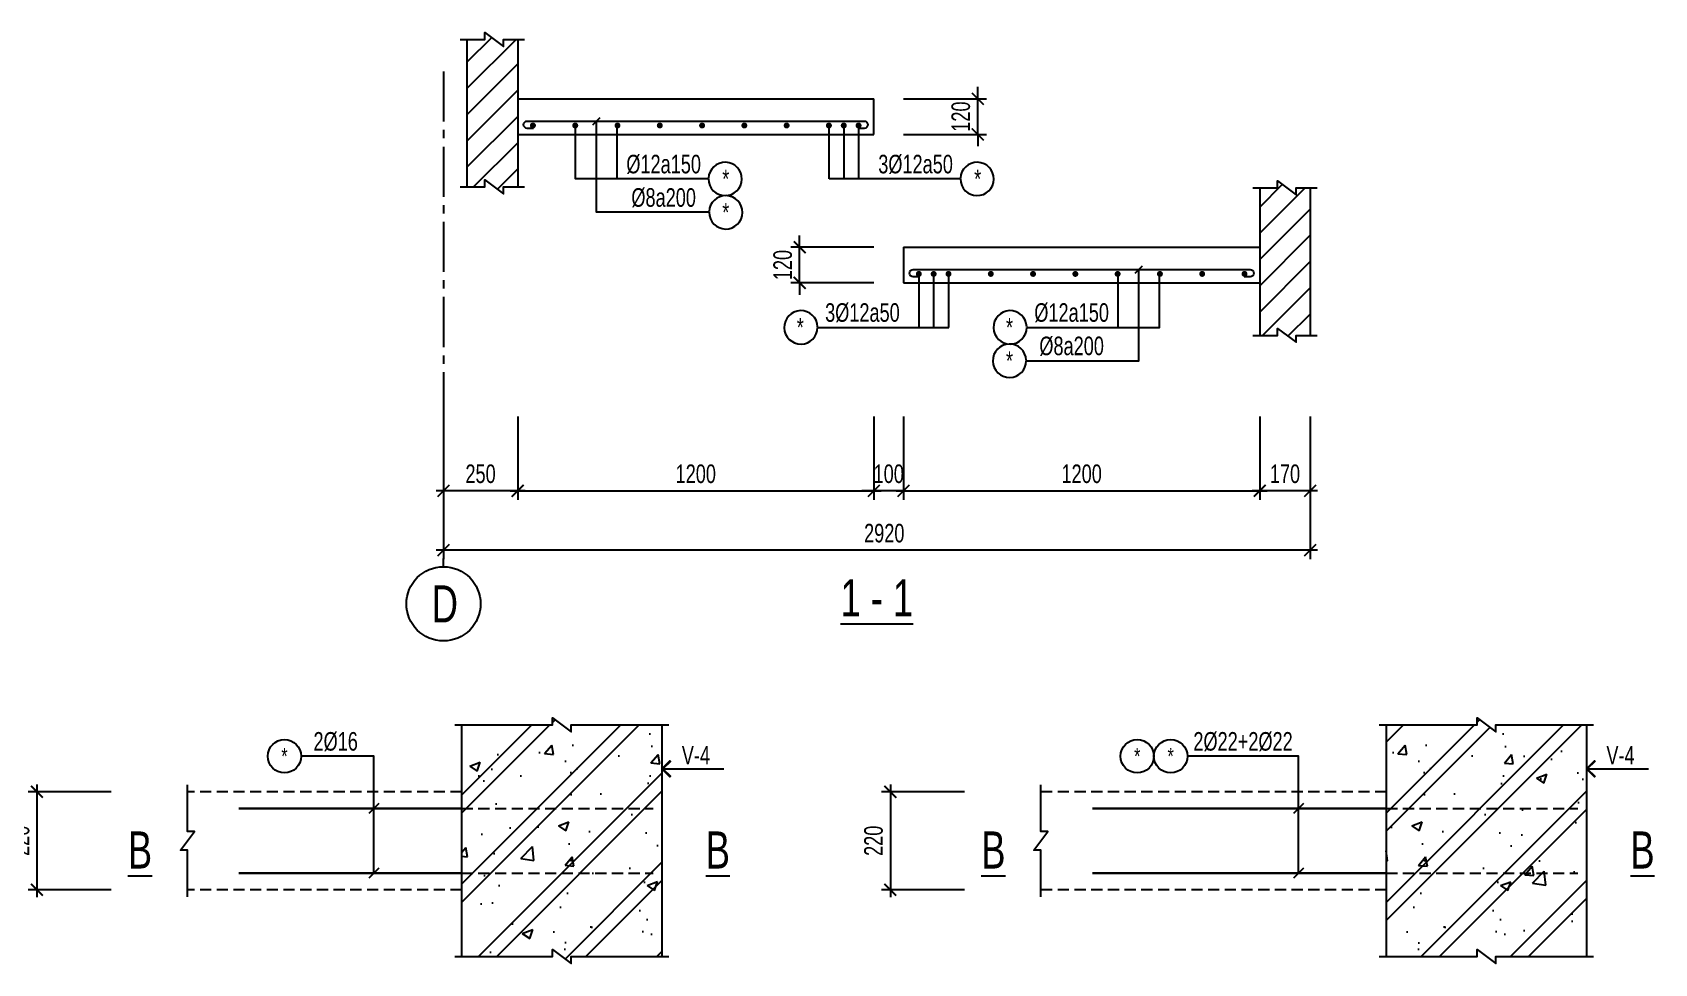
# Model space of a CAD drawing. Header units: millimetres. Extents: x -77370 to 109412, y -14880 to 214694.
# Drawn here: x 17287 to 28216, y 58749 to 65022 of the extents above; entities that cross this region are included whole.
import ezdxf
from ezdxf.enums import TextEntityAlignment as Align

# ---------------------------------------------------------------- set-up
doc = ezdxf.new("R2010")
doc.units = ezdxf.units.MM
doc.header["$LTSCALE"] = 300
doc.header["$MEASUREMENT"] = 0
doc.header["$PDMODE"] = 66
doc.linetypes.add('CENTER2', pattern=[1.125, 0.75, -0.125, 0.125, -0.125])
doc.linetypes.add('DASHED2', pattern=[0.375, 0.25, -0.125])
doc.layers.get('0').update_dxf_attribs({"linetype": 'CONTINUOUS'})
doc.layers.get('DEFPOINTS').update_dxf_attribs({"linetype": 'CONTINUOUS'})
for name, color, linetype in [('CDC.01.AXIS', 160, 'CENTER2'), ('CDC.02.DIM', 1, 'CONTINUOUS'), ('CDC.03.BORDER', 3, 'CONTINUOUS'), ('CDC.05.STEEL', 4, 'CONTINUOUS'), ('CDC.06.TEXT', 2, 'CONTINUOUS'), ('CDC.10.HATCH', 251, 'CONTINUOUS'), ('CDC.11.NOTE', 8, 'CONTINUOUS'), ('CDC.14.STEELNUM', 2, 'CONTINUOUS'), ('KCS_SNODE', 6, 'CONTINUOUS')]:
    doc.layers.add(name, color=color, linetype=linetype)
doc.styles.add('KCS_SMTEXT', font='arial.ttf', dxfattribs={"width": 0.7})
doc.styles.add('SMTEXT', font='arial.ttf', dxfattribs={"width": 0.7})
doc.dimstyles.new('DIM CHI TIET', dxfattribs={"dimscale": 2, "dimtxt": 62.5, "dimasz": 40, "dimexe": 30, "dimexo": 0, "dimgap": 25, "dimtad": 1, "dimdec": 0, "dimlfac": 0.333333, "dimzin": 13, "dimdsep": 46, "dimtxsty": 'KCS_SMTEXT', "dimblk": 'ARCHTICK', "dimcen": 0, "dimdle": 25, "dimclrd": 1, "dimclre": 1, "dimclrt": 2, "dimadec": 0, "dimazin": 0, "dimtfac": 1, "dimtdec": 0, "dimtix": 1, "dimtmove": 2, "dimatfit": 3, "dimfxl": 1, "dimtolj": 1, "dimtzin": 13, "dimarcsym": 0})
doc.dimstyles.new('KCS_DIM25', dxfattribs={"dimscale": 2, "dimtxt": 62.5, "dimasz": 40, "dimexe": 30, "dimexo": 0, "dimgap": 25, "dimtad": 1, "dimdec": 0, "dimlfac": 0.5, "dimzin": 13, "dimdsep": 46, "dimtxsty": 'KCS_SMTEXT', "dimblk": 'ARCHTICK', "dimcen": 0, "dimdle": 25, "dimclrd": 1, "dimclre": 1, "dimclrt": 2, "dimadec": 0, "dimazin": 0, "dimtfac": 1, "dimtdec": 0, "dimtix": 1, "dimtmove": 2, "dimatfit": 3, "dimfxl": 1, "dimtolj": 1, "dimtzin": 13, "dimarcsym": 0})

# ---------------------------------------------------------------- blocks, each defined once
blk = doc.blocks.new('_ArchTick')
at = {"color": 0, "linetype": 'ByBlock', "const_width": 0.15}
blk.add_lwpolyline([(-0.5, -0.5), (0.5, 0.5)], dxfattribs=at)
blk = doc.blocks.new('*D156')
at = {"layer": 'CDC.02.DIM', "color": 1, "lineweight": -2, "transparency": 16777216}
for p, q in [((20056, 62434), (20056, 61474)), ((25896, 62434), (25896, 61474)), ((25946, 61534), (20006, 61534))]:
    blk.add_line(p, q, dxfattribs=at)
at = {"layer": 'DEFPOINTS', "color": 0, "transparency": 16777216}
for p in [(20056, 62434), (25896, 62434), (20056, 61534)]:
    blk.add_point(p, dxfattribs=at)
at = {"layer": 'CDC.02.DIM', "color": 1, "lineweight": -2, "transparency": 16777216, "xscale": 80, "yscale": 80, "zscale": 80, "rotation": 180}
blk.add_blockref('_ArchTick', (20056, 61534), dxfattribs=at)
at = {"layer": 'CDC.02.DIM', "color": 1, "lineweight": -2, "transparency": 16777216, "xscale": 80, "yscale": 80, "zscale": 80}
blk.add_blockref('_ArchTick', (25896, 61534), dxfattribs=at)
at = {"layer": 'CDC.02.DIM', "color": 2, "transparency": 16777216, "insert": (23026, 61648), "char_height": 125, "attachment_point": 5, "style": 'KCS_SMTEXT'}
blk.add_mtext('\\A1;2920', dxfattribs=at)
blk = doc.blocks.new('*D157')
at = {"layer": 'CDC.02.DIM', "color": 1, "lineweight": -2, "transparency": 16777216}
for p, q in [((20056, 62434), (20056, 61874)), ((20556, 62434), (20556, 61874)), ((20606, 61934), (20006, 61934))]:
    blk.add_line(p, q, dxfattribs=at)
at = {"layer": 'DEFPOINTS', "color": 0, "transparency": 16777216}
for p in [(20056, 62434), (20556, 62434), (20056, 61934)]:
    blk.add_point(p, dxfattribs=at)
at = {"layer": 'CDC.02.DIM', "color": 1, "lineweight": -2, "transparency": 16777216, "xscale": 80, "yscale": 80, "zscale": 80, "rotation": 180}
blk.add_blockref('_ArchTick', (20056, 61934), dxfattribs=at)
at = {"layer": 'CDC.02.DIM', "color": 1, "lineweight": -2, "transparency": 16777216, "xscale": 80, "yscale": 80, "zscale": 80}
blk.add_blockref('_ArchTick', (20556, 61934), dxfattribs=at)
at = {"layer": 'CDC.02.DIM', "color": 2, "transparency": 16777216, "insert": (20306, 62048), "char_height": 125, "attachment_point": 5, "style": 'KCS_SMTEXT'}
blk.add_mtext('\\A1;250', dxfattribs=at)
blk = doc.blocks.new('*D158')
at = {"layer": 'CDC.02.DIM', "color": 1, "lineweight": -2, "transparency": 16777216}
for p, q in [((25556, 62434), (25556, 61874)), ((25896, 62434), (25896, 61874)), ((25946, 61934), (25506, 61934))]:
    blk.add_line(p, q, dxfattribs=at)
at = {"layer": 'DEFPOINTS', "color": 0, "transparency": 16777216}
for p in [(25556, 62434), (25896, 62434), (25556, 61934)]:
    blk.add_point(p, dxfattribs=at)
at = {"layer": 'CDC.02.DIM', "color": 1, "lineweight": -2, "transparency": 16777216, "xscale": 80, "yscale": 80, "zscale": 80, "rotation": 180}
blk.add_blockref('_ArchTick', (25556, 61934), dxfattribs=at)
at = {"layer": 'CDC.02.DIM', "color": 1, "lineweight": -2, "transparency": 16777216, "xscale": 80, "yscale": 80, "zscale": 80}
blk.add_blockref('_ArchTick', (25896, 61934), dxfattribs=at)
at = {"layer": 'CDC.02.DIM', "color": 2, "transparency": 16777216, "insert": (25726, 62048), "char_height": 125, "attachment_point": 5, "style": 'KCS_SMTEXT'}
blk.add_mtext('\\A1;170', dxfattribs=at)
blk = doc.blocks.new('*D159')
at = {"layer": 'CDC.02.DIM', "color": 1, "lineweight": -2, "transparency": 16777216}
for p, q in [((20556, 62434), (20556, 61874)), ((22956, 62434), (22956, 61874)), ((20506, 61934), (23006, 61934))]:
    blk.add_line(p, q, dxfattribs=at)
at = {"layer": 'DEFPOINTS', "color": 0, "transparency": 16777216}
for p in [(20556, 62434), (22956, 62434), (22956, 61934)]:
    blk.add_point(p, dxfattribs=at)
at = {"layer": 'CDC.02.DIM', "color": 1, "lineweight": -2, "transparency": 16777216, "xscale": 80, "yscale": 80, "zscale": 80, "rotation": 180}
blk.add_blockref('_ArchTick', (20556, 61934), dxfattribs=at)
at = {"layer": 'CDC.02.DIM', "color": 1, "lineweight": -2, "transparency": 16777216, "xscale": 80, "yscale": 80, "zscale": 80}
blk.add_blockref('_ArchTick', (22956, 61934), dxfattribs=at)
at = {"layer": 'CDC.02.DIM', "color": 2, "transparency": 16777216, "insert": (21756, 62048), "char_height": 125, "attachment_point": 5, "style": 'KCS_SMTEXT'}
blk.add_mtext('\\A1;1200', dxfattribs=at)
blk = doc.blocks.new('*D160')
at = {"layer": 'CDC.02.DIM', "color": 1, "lineweight": -2, "transparency": 16777216}
for p, q in [((23156, 62434), (23156, 61874)), ((25556, 62434), (25556, 61874)), ((23106, 61934), (25606, 61934))]:
    blk.add_line(p, q, dxfattribs=at)
at = {"layer": 'DEFPOINTS', "color": 0, "transparency": 16777216}
for p in [(23156, 62434), (25556, 62434), (25556, 61934)]:
    blk.add_point(p, dxfattribs=at)
at = {"layer": 'CDC.02.DIM', "color": 1, "lineweight": -2, "transparency": 16777216, "xscale": 80, "yscale": 80, "zscale": 80, "rotation": 180}
blk.add_blockref('_ArchTick', (23156, 61934), dxfattribs=at)
at = {"layer": 'CDC.02.DIM', "color": 1, "lineweight": -2, "transparency": 16777216, "xscale": 80, "yscale": 80, "zscale": 80}
blk.add_blockref('_ArchTick', (25556, 61934), dxfattribs=at)
at = {"layer": 'CDC.02.DIM', "color": 2, "transparency": 16777216, "insert": (24356, 62048), "char_height": 125, "attachment_point": 5, "style": 'KCS_SMTEXT'}
blk.add_mtext('\\A1;1200', dxfattribs=at)
blk = doc.blocks.new('*D161')
at = {"layer": 'CDC.02.DIM', "color": 1, "lineweight": -2, "transparency": 16777216}
for p, q in [((22456, 63575), (22456, 63655)), ((22956, 63575), (22396, 63575)), ((22456, 63335), (22456, 63575)), ((22956, 63335), (22396, 63335)), ((22456, 63335), (22456, 63255))]:
    blk.add_line(p, q, dxfattribs=at)
at = {"layer": 'DEFPOINTS', "color": 0, "transparency": 16777216}
for p in [(22456, 63575), (22956, 63575), (22956, 63335)]:
    blk.add_point(p, dxfattribs=at)
at = {"layer": 'CDC.02.DIM', "color": 1, "lineweight": -2, "transparency": 16777216, "xscale": 80, "yscale": 80, "zscale": 80}
for p, rotation in [((22456, 63575), 270), ((22456, 63335), 90)]:
    blk.add_blockref('_ArchTick', p, dxfattribs=dict(at, rotation=rotation))
at = {"layer": 'CDC.02.DIM', "color": 2, "transparency": 16777216, "insert": (22342, 63455), "char_height": 125, "attachment_point": 5, "rotation": 90, "style": 'KCS_SMTEXT'}
blk.add_mtext('\\A1;120', dxfattribs=at)
blk = doc.blocks.new('*D162')
at = {"layer": 'CDC.02.DIM', "color": 1, "lineweight": -2, "transparency": 16777216}
for p, q in [((23656, 64575), (23656, 64655)), ((23156, 64575), (23716, 64575)), ((23656, 64335), (23656, 64575)), ((23156, 64335), (23716, 64335)), ((23656, 64335), (23656, 64255))]:
    blk.add_line(p, q, dxfattribs=at)
at = {"layer": 'DEFPOINTS', "color": 0, "transparency": 16777216}
for p in [(23156, 64575), (23656, 64575), (23156, 64335)]:
    blk.add_point(p, dxfattribs=at)
at = {"layer": 'CDC.02.DIM', "color": 1, "lineweight": -2, "transparency": 16777216, "xscale": 80, "yscale": 80, "zscale": 80}
for p, rotation in [((23656, 64575), 270), ((23656, 64335), 90)]:
    blk.add_blockref('_ArchTick', p, dxfattribs=dict(at, rotation=rotation))
at = {"layer": 'CDC.02.DIM', "color": 2, "transparency": 16777216, "insert": (23542, 64455), "char_height": 125, "attachment_point": 5, "rotation": 90, "style": 'KCS_SMTEXT'}
blk.add_mtext('\\A1;120', dxfattribs=at)
blk = doc.blocks.new('*D163')
at = {"layer": 'CDC.02.DIM', "color": 1, "lineweight": -2, "transparency": 16777216}
for p, q in [((22956, 62434), (22956, 61874)), ((23156, 62434), (23156, 61874)), ((22956, 61934), (22876, 61934)), ((23156, 61934), (22956, 61934)), ((23156, 61934), (23236, 61934))]:
    blk.add_line(p, q, dxfattribs=at)
at = {"layer": 'DEFPOINTS', "color": 0, "transparency": 16777216}
for p in [(22956, 62434), (23156, 62434), (22956, 61934)]:
    blk.add_point(p, dxfattribs=at)
at = {"layer": 'CDC.02.DIM', "color": 1, "lineweight": -2, "transparency": 16777216, "xscale": 80, "yscale": 80, "zscale": 80}
blk.add_blockref('_ArchTick', (22956, 61934), dxfattribs=at)
at = {"layer": 'CDC.02.DIM', "color": 1, "lineweight": -2, "transparency": 16777216, "xscale": 80, "yscale": 80, "zscale": 80, "rotation": 180}
blk.add_blockref('_ArchTick', (23156, 61934), dxfattribs=at)
at = {"layer": 'CDC.02.DIM', "color": 2, "transparency": 16777216, "insert": (23056, 62048), "char_height": 125, "attachment_point": 5, "style": 'KCS_SMTEXT'}
blk.add_mtext('\\A1;100', dxfattribs=at)
blk = doc.blocks.new('*D169')
at = {"layer": 'CDC.02.DIM', "color": 1, "lineweight": -2, "transparency": 16777216}
for p, q in [((17817, 59906), (17257, 59906)), ((17317, 59956), (17317, 59196)), ((17817, 59246), (17257, 59246))]:
    blk.add_line(p, q, dxfattribs=at)
at = {"layer": 'DEFPOINTS', "color": 0, "transparency": 16777216}
for p in [(17817, 59906), (17317, 59246), (17817, 59246)]:
    blk.add_point(p, dxfattribs=at)
at = {"layer": 'CDC.02.DIM', "color": 1, "lineweight": -2, "transparency": 16777216, "xscale": 80, "yscale": 80, "zscale": 80}
for p, rotation in [((17317, 59906), 90), ((17317, 59246), 270)]:
    blk.add_blockref('_ArchTick', p, dxfattribs=dict(at, rotation=rotation))
at = {"layer": 'CDC.02.DIM', "color": 2, "transparency": 16777216, "insert": (17204, 59576), "char_height": 125, "attachment_point": 5, "rotation": 90, "style": 'KCS_SMTEXT'}
blk.add_mtext('\\A1;220', dxfattribs=at)
blk = doc.blocks.new('*D175')
at = {"layer": 'CDC.02.DIM', "color": 1, "lineweight": -2, "transparency": 16777216}
for p, q in [((23567, 59906), (23007, 59906)), ((23067, 59956), (23067, 59196)), ((23567, 59246), (23007, 59246))]:
    blk.add_line(p, q, dxfattribs=at)
at = {"layer": 'DEFPOINTS', "color": 0, "transparency": 16777216}
for p in [(23567, 59906), (23067, 59246), (23567, 59246)]:
    blk.add_point(p, dxfattribs=at)
at = {"layer": 'CDC.02.DIM', "color": 1, "lineweight": -2, "transparency": 16777216, "xscale": 80, "yscale": 80, "zscale": 80}
for p, rotation in [((23067, 59906), 90), ((23067, 59246), 270)]:
    blk.add_blockref('_ArchTick', p, dxfattribs=dict(at, rotation=rotation))
at = {"layer": 'CDC.02.DIM', "color": 2, "transparency": 16777216, "insert": (22954, 59576), "char_height": 125, "attachment_point": 5, "rotation": 90, "style": 'KCS_SMTEXT'}
blk.add_mtext('\\A1;220', dxfattribs=at)

msp = doc.modelspace()

# ---------------------------------------------------------------- hatches: boundary and pattern name
at = {"layer": 'CDC.10.HATCH'}
h = msp.add_hatch(dxfattribs=at)
h.set_pattern_fill('ANSI31', color=256, scale=1000, style=0)
h.set_pattern_definition([(45, (-5230493.64, 1864144.94), (-88.3883476, 88.3883476), [])])
h.paths.add_polyline_path([(20556, 64975.2), (20460.8, 64975.2), (20460.8, 64928.4), (20335.8, 65022.1), (20335.8, 64975.2), (20216, 64975.2), (20216, 63981.2), (20335.8, 63981.2), (20335.8, 64028.1), (20460.8, 63934.4), (20460.8, 63981.2), (20556, 63981.2)])
h = msp.add_hatch(dxfattribs=at)
h.set_pattern_fill('ANSI31', color=256, scale=1000, style=0)
h.set_pattern_definition([(45, (-5230493.64, 1864544.94), (-88.3883476, 88.3883476), [])])
h.paths.add_polyline_path([(25896, 63975.2), (25800.8, 63975.2), (25800.8, 63928.4), (25675.8, 64022.1), (25675.8, 63975.2), (25556, 63975.2), (25556, 63116.6, -0.3395562), (25577, 62981.2), (25675.8, 62981.2), (25675.8, 63028.1), (25800.8, 62934.4), (25800.8, 62981.2), (25896, 62981.2)])
h = msp.add_hatch(dxfattribs=at)
h.set_pattern_fill('CHAU-01', color=256, scale=100, style=0, pattern_type=2)
h.set_pattern_definition([(50, (17103.1, 53080), (717.26, -62.752), [75, -825]), (355, (17103.1, 53080), (-138.75, 752.19), [60, -660]), (100.451, (17162.9, 53074.74), (578.51, 689.44), [63.74, -701.14]), (46.184, (17103.1, 53280), (1067.24, -165.52), [112.5, -1237.5]), (96.636, (17192, 53266.2), (934.66, 974.12), [95.61, -1051.71]), (351.184, (17103.1, 53280), (934.66, 974.12), [90, -990]), (21, (17203.1, 53230), (596.907, -402.62), [75, -825]), (326, (17203.1, 53230), (243.315, 725.15), [60, -660]), (71.451, (17252.85, 53196.4), (840.22, 322.53), [63.74, -701.14]), (37.5, (17103.1, 53079.97), (12.16, 332.894), [0, -652, 0, -670, 0, -662.5]), (7.5, (17103.1, 53079.97), (263.07, 394.412), [0, -382, 0, -637, 0, -252.5]), (327.5, (16880.1, 53079.97), (533.8224, -22.555), [0, -250, 0, -780, 0, -1035]), (317.5, (16780.1, 53079.97), (583.186, 100.105), [0, -325, 0, -518, 0, -735]), (45, (17103.1, 53079.97), (-300.52, 300.52), []), (45, (17103.1, 53202.47), (-300.52, 300.52), [])])
h.paths.add_polyline_path([(21528.4, 60356.7), (20915.9, 60356.7), (20915.9, 60309.9), (20790.9, 60403.6), (20790.9, 60356.7), (20178.4, 60356.7), (20178.4, 58795.7), (20790.9, 58795.7), (20790.9, 58842.6), (20915.9, 58748.8), (20915.9, 58795.7), (21528.4, 58795.7)])
h = msp.add_hatch(dxfattribs=at)
h.set_pattern_fill('CHAU-01', color=256, scale=100, style=0, pattern_type=2)
h.set_pattern_definition([(50, (22853, 53079.47), (717.26, -62.752), [75, -825]), (355, (22853, 53079.5), (-138.75, 752.19), [60, -660]), (100.451, (22912.75, 53074.24), (578.51, 689.44), [63.74, -701.14]), (46.184, (22853, 53279.5), (1067.24, -165.52), [112.5, -1237.5]), (96.636, (22941.9, 53265.7), (934.66, 974.12), [95.61, -1051.71]), (351.184, (22853, 53279.5), (934.66, 974.12), [90, -990]), (21, (22953, 53229.47), (596.907, -402.62), [75, -825]), (326, (22953, 53229.5), (243.315, 725.15), [60, -660]), (71.451, (23002.7, 53195.9), (840.22, 322.53), [63.74, -701.14]), (37.5, (22852.98, 53079.47), (12.16, 332.894), [0, -652, 0, -670, 0, -662.5]), (7.5, (22852.98, 53079.47), (263.07, 394.412), [0, -382, 0, -637, 0, -252.5]), (327.5, (22629.98, 53079.47), (533.8224, -22.555), [0, -250, 0, -780, 0, -1035]), (317.5, (22530, 53079.47), (583.186, 100.105), [0, -325, 0, -518, 0, -735]), (45, (22852.98, 53079.47), (-300.52, 300.52), []), (45, (22852.98, 53201.97), (-300.52, 300.52), [])])
h.paths.add_polyline_path([(27758.1, 60356.7), (27145.6, 60356.7), (27145.6, 60309.9), (27020.6, 60403.6), (27020.6, 60356.7), (26408.1, 60356.7), (26408.1, 58795.7), (27020.6, 58795.7), (27020.6, 58842.6), (27145.6, 58748.8), (27145.6, 58795.7), (27758.1, 58795.7)])

# ---------------------------------------------------------------- linework, layer by layer
at = {"layer": 'CDC.01.AXIS', "ltscale": 1.5}
msp.add_line((20056, 64758.7), (20056, 62434.1), dxfattribs=at)
at = {"layer": 'CDC.02.DIM', "elevation": 0}
for points in [[(20131.5, 60356.7), (20790.9, 60356.7), (20790.9, 60403.6), (20915.9, 60309.9), (20915.9, 60356.7), (21575.3, 60356.7)], [(26361.2, 60356.7), (27020.6, 60356.7), (27020.6, 60403.6), (27145.6, 60309.9), (27145.6, 60356.7), (27805, 60356.7)], [(20131.5, 58795.7), (20790.9, 58795.7), (20790.9, 58842.6), (20915.9, 58748.8), (20915.9, 58795.7), (21575.3, 58795.7)], [(26361.2, 58795.7), (27020.6, 58795.7), (27020.6, 58842.6), (27145.6, 58748.8), (27145.6, 58795.7), (27805, 58795.7)]]:
    msp.add_lwpolyline(points, dxfattribs=at)
at = {"layer": 'CDC.02.DIM'}
msp.add_circle((20056, 61172.3), 250, dxfattribs=at)
at = {"layer": 'CDC.03.BORDER'}
for p, q in [((20216, 63981.2), (20216, 64975.2)), ((20556, 64975.2), (20556, 63981.2)), ((20556, 64575.2), (22956, 64575.2)), ((22956, 64335.2), (22956, 64575.2)), ((20556, 64335.2), (22956, 64335.2)), ((25556, 63975.2), (25556, 62981.2)), ((25896, 63975.2), (25896, 62981.2)), ((23156, 63575.2), (25556, 63575.2)), ((23156, 63575.2), (23156, 63335.2)), ((23156, 63335.2), (25556, 63335.2)), ((20178.4, 60356.7), (20178.4, 58795.7)), ((21528.4, 60356.7), (21528.4, 58795.7)), ((26408.1, 60356.7), (26408.1, 58795.7)), ((27758.1, 60356.7), (27758.1, 58795.7))]:
    msp.add_line(p, q, dxfattribs=at)
at = {"layer": 'CDC.03.BORDER', "linetype": 'DASHED2'}
for p, q in [((20178.4, 59905.9), (18330.5, 59905.9)), ((26408.1, 59905.9), (24080.3, 59905.9, 0)), ((20178.4, 59245.9), (18330.5, 59245.9)), ((26408.1, 59245.9), (24080.3, 59245.9, 0))]:
    msp.add_line(p, q, dxfattribs=at)
at = {"layer": 'CDC.05.STEEL', "elevation": 0}
for points in [[(20662.7, 64375.7), (20620.8, 64375.7, -1), (20620.8, 64425.2), (22891.3, 64425.2, -1), (22891.3, 64375.7), (22849.9, 64375.7)], [(23262.7, 63375.7), (23220.8, 63375.7, -1), (23220.8, 63425.2), (25491.3, 63425.2, -1), (25491.3, 63375.7), (25449.9, 63375.7)]]:
    msp.add_lwpolyline(points, format="xyb", dxfattribs=at)
for points in [[(18678.2, 59793.7), (20178.4, 59793.7), (18678.2, 59793.7)], [(24428.1, 59793.7), (26408.1, 59793.7), (24428.1, 59793.7)], [(18678.2, 59358.3), (20178.4, 59358.3), (18678.2, 59358.3)], [(24428.1, 59358.3), (26408.1, 59358.3), (24428.1, 59358.3)]]:
    msp.add_lwpolyline(points, close=True, dxfattribs=at)
at = {"layer": 'CDC.05.STEEL', "color": 4, "linetype": 'DASHED2', "elevation": 0}
for points in [[(20178.4, 59793.7), (20178.4, 59793.7), (20178.4, 59793.7), (21468.4, 59793.7)], [(26408.1, 59793.7), (26408.1, 59793.7), (26408.1, 59793.7), (27698.1, 59793.7)], [(20178.4, 59358.3), (21468.4, 59358.3)], [(26408.1, 59358.3), (27698.1, 59358.3)]]:
    msp.add_lwpolyline(points, dxfattribs=at)
at = {"layer": 'CDC.11.NOTE'}
for p, q in [((22655.8, 64035.2), (22655.8, 64405.2)), ((22755.8, 64035.2), (22755.8, 64405.2)), ((22855.8, 64035.2), (22855.8, 64405.2)), ((23539.1, 64035.2), (22655.8, 64035.2)), ((23260.1, 63035.2), (23260.1, 63405.2)), ((23360.1, 63035.2), (23360.1, 63405.2)), ((23460.1, 63035.2), (23460.1, 63405.2)), ((22576.8, 63035.2), (23460.1, 63035.2)), ((20056, 61422.3), (20056, 61477.3))]:
    msp.add_line(p, q, dxfattribs=at)
at = {"layer": 'CDC.11.NOTE', "color": 3}
for p, q in [((19620.8, 59827.1), (19554, 59760.2)), ((25850.5, 59827.1), (25783.7, 59760.2)), ((19620.8, 59391.7), (19554, 59324.9)), ((25850.5, 59391.7), (25783.7, 59324.9))]:
    msp.add_line(p, q, dxfattribs=at)
at = {"layer": 'CDC.11.NOTE', "color": 1}
for points in [[(20169.1, 64975.2), (20335.8, 64975.2), (20335.8, 65022.1), (20460.8, 64928.4), (20460.8, 64975.2), (20602.9, 64975.2)], [(20169.1, 63981.2), (20335.8, 63981.2), (20335.8, 64028.1), (20460.8, 63934.4), (20460.8, 63981.2), (20602.9, 63981.2)], [(25509.1, 63975.2), (25675.8, 63975.2), (25675.8, 64022.1), (25800.8, 63928.4), (25800.8, 63975.2), (25942.9, 63975.2)], [(25509.1, 62981.2), (25675.8, 62981.2), (25675.8, 63028.1), (25800.8, 62934.4), (25800.8, 62981.2), (25942.9, 62981.2)]]:
    msp.add_lwpolyline(points, dxfattribs=at)
at = {"layer": 'CDC.11.NOTE'}
for points in [[(21841.7, 64035.2), (20946.4, 64035.2), (20946.4, 64405.2)], [(21845.6, 63810.2), (21086.6, 63810.2), (21086.6, 64425.2)], [(21226.9, 64035.2), (21226.9, 64399.2)], [(23982.5, 62810.2), (24740.4, 62810.2), (24740.4, 63425.2)], [(23986.4, 63035.2), (24879.7, 63035.2), (24879.7, 63405.2)], [(24601.2, 63035.2), (24601.2, 63399.2)]]:
    msp.add_lwpolyline(points, dxfattribs=at)
at = {"layer": 'CDC.11.NOTE', "color": 3}
for points in [[(21061.9, 64400.5), (21111.4, 64450)], [(24715.7, 63400.5), (24765.2, 63450)]]:
    msp.add_lwpolyline(points, dxfattribs=at)
at = {"layer": 'CDC.11.NOTE', "elevation": 0}
for points in [[(19587.4, 59358.3), (19587.4, 60145.9), (19097.3, 60145.9)], [(21528.4, 60060.7), (21581.4, 60113.7), (21585, 60110.2), (21533.4, 60060.7), (21585, 60011.2), (21581.4, 60007.6), (21528.4, 60060.7), (21945.1, 60060.7)], [(25817.1, 59358.3), (25817.1, 60145.9), (25068.3, 60145.9)], [(27758.1, 60060.7), (27811.1, 60113.7), (27814.7, 60110.2), (27763.1, 60060.7), (27814.7, 60011.2), (27811.1, 60007.6), (27758.1, 60060.7), (28174.8, 60060.7)]]:
    msp.add_lwpolyline(points, dxfattribs=at)
at = {"layer": 'CDC.11.NOTE', "color": 1, "elevation": 0}
for points in [[(18330.5, 59199), (18330.5, 59513.4), (18283.6, 59513.4), (18377.4, 59638.4), (18330.5, 59638.4), (18330.5, 59952.8)], [(24080.3, 59199), (24080.3, 59513.4), (24033.5, 59513.4), (24127.2, 59638.4), (24080.3, 59638.4), (24080.3, 59952.8)]]:
    msp.add_lwpolyline(points, dxfattribs=at)
at = {"layer": 'CDC.14.STEELNUM', "color": 8}
for centre in [(18984.8, 60145.9), (24730.8, 60145.9), (24955.8, 60145.9)]:
    msp.add_circle(centre, 112.5, dxfattribs=at)
for centre, start, end in [((21954.2, 64035.2), 180, 177.70756), ((23651.6, 64035.2), 180, 177.70756), ((21958.1, 63810.2), 180, 177.70756), ((22464.3, 63035.2), 2.29244, 0), ((23873.9, 63035.2), 2.29244, 0), ((23870, 62810.2), 2.29244, 0)]:
    msp.add_arc(centre, 112.5, start, end, dxfattribs=at)
at = {"layer": 'KCS_SNODE', "const_width": 20, "elevation": 0}
for points in [[(20652.9, 64403.2, 1), (20664.9, 64387.2, 1)], [(20937.8, 64403.2, 1), (20949.8, 64387.2, 1)], [(21222.7, 64403.2, 1), (21234.7, 64387.2, 1)], [(21507.6, 64403.2, 1), (21519.6, 64387.2, 1)], [(21792.5, 64403.2, 1), (21804.5, 64387.2, 1)], [(22077.3, 64403.2, 1), (22089.3, 64387.2, 1)], [(22362.2, 64403.2, 1), (22374.2, 64387.2, 1)], [(22659.1, 64403.2, -1), (22647.1, 64387.2, -1)], [(22759.1, 64403.2, -1), (22747.1, 64387.2, -1)], [(22859.1, 64403.2, -1), (22847.1, 64387.2, -1)], [(23252.9, 63403.2, 1), (23264.9, 63387.2, 1)], [(23352.9, 63403.2, 1), (23364.9, 63387.2, 1)], [(23452.9, 63403.2, 1), (23464.9, 63387.2, 1)], [(23737.8, 63403.2, 1), (23749.8, 63387.2, 1)], [(24022.7, 63403.2, 1), (24034.7, 63387.2, 1)], [(24307.6, 63403.2, 1), (24319.6, 63387.2, 1)], [(24592.5, 63403.2, 1), (24604.5, 63387.2, 1)], [(24877.3, 63403.2, 1), (24889.3, 63387.2, 1)], [(25162.2, 63403.2, 1), (25174.2, 63387.2, 1)], [(25459.1, 63403.2, -1), (25447.1, 63387.2, -1)]]:
    msp.add_lwpolyline(points, format="xyb", close=True, dxfattribs=at)

# ---------------------------------------------------------------- texts
at = {"layer": 'CDC.02.DIM', "color": 4, "style": 'SMTEXT', "width": 0.7}
msp.add_text('D', height=250, dxfattribs=at).set_placement((20065.5, 61172.3), align=Align.MIDDLE)
at = {"layer": 'CDC.06.TEXT', "color": 2, "linetype": 'ByBlock', "style": 'SMTEXT', "width": 0.7}
for s, p in [('%%C12a150', (21539.6, 64135.4)), ('3%%C12a50', (23237, 64135.4)), ('%%C8a200', (21539.6, 63910.4)), ('3%%C12a50', (22878.9, 63135.4)), ('%%C12a150', (24288.5, 63135.4)), ('%%C8a200', (24288.5, 62910.4)), ('2%%C16', (19329.7, 60246.1)), ('2%%C22+2%%C22', (25443.4, 60246.1)), ('V-4', (21757, 60152.7)), ('V-4', (27986.7, 60152.7))]:
    msp.add_text(s, height=125, dxfattribs=at).set_placement(p, align=Align.MIDDLE)
at = {"layer": 'CDC.06.TEXT', "color": 4, "linetype": 'ByBlock', "style": 'SMTEXT', "width": 0.7}
msp.add_text('%%U1 - 1', height=250, dxfattribs=at).set_placement((22976, 61212.7), align=Align.MIDDLE)
at = {"layer": 'CDC.06.TEXT', "color": 4, "style": 'SMTEXT', "width": 0.7}
for p in [(18011.4, 59514), (21904.9, 59514), (23761.3, 59514, 0), (28134.6, 59514)]:
    msp.add_text('%%UB', height=250, dxfattribs=at).set_placement(p, align=Align.MIDDLE)
at = {"layer": 'CDC.14.STEELNUM', "linetype": 'ByBlock', "style": 'SMTEXT', "width": 0.7}
for p in [(21958.1, 64035.2), (23655.5, 64035.2), (21958.1, 63810.2), (22460.4, 63035.2), (23870, 63035.2), (23870, 62810.2)]:
    msp.add_text('*', height=125, dxfattribs=at).set_placement(p, align=Align.MIDDLE)
at = {"layer": 'CDC.14.STEELNUM', "style": 'SMTEXT', "width": 0.7}
for p in [(18984.8, 60145.9), (24730.8, 60145.9), (24955.8, 60145.9)]:
    msp.add_text('*', height=112.5, dxfattribs=at).set_placement(p, align=Align.MIDDLE)

# ---------------------------------------------------------------- dimensions: what is measured, and where the dimension line sits
at = {"layer": 'CDC.02.DIM'}
for base, p1, p2, angle, dimstyle, picture, middle in [((23656, 64575.2), (23156, 64335.2), (23156, 64575.2), 270, 'KCS_DIM25', '*D162', (23542.2, 64455.2)), ((22456, 63575.2), (22956, 63335.2), (22956, 63575.2), 270, 'KCS_DIM25', '*D161', (22342.2, 63455.2)), ((22956, 61934.1), (20556, 62434.1), (22956, 62434.1), 180, 'KCS_DIM25', '*D159', (21756, 62047.9)), ((25556, 61934.1), (23156, 62434.1), (25556, 62434.1), 180, 'KCS_DIM25', '*D160', (24356, 62047.9)), ((17317.5, 59245.9), (17817.5, 59905.9), (17817.5, 59245.9), 90, 'DIM CHI TIET', '*D169', (17203.7, 59575.9)), ((23067.3, 59245.9, 0), (23567.3, 59905.9, 0), (23567.3, 59245.9, 0), 90, 'DIM CHI TIET', '*D175', (22953.5, 59575.9, 0))]:
    dim = msp.add_linear_dim(base=base, p1=p1, p2=p2, angle=angle, dimstyle=dimstyle, dxfattribs=at)
    dim.commit()
    dim.dimension.update_dxf_attribs({"geometry": picture, "text_midpoint": middle})
dim = msp.add_linear_dim(base=(20056, 61534.1), p1=(25896, 62434.1), p2=(20056, 62434.1), dimstyle='KCS_DIM25', dxfattribs=at)
dim.commit()
dim.dimension.update_dxf_attribs({"geometry": '*D156', "text_midpoint": (23026, 61647.9), "dimtype": 160})
for base, p1, p2, picture, middle in [((20056, 61934.1), (20556, 62434.1), (20056, 62434.1), '*D157', (20306, 62047.9)), ((22956, 61934.1), (23156, 62434.1), (22956, 62434.1), '*D163', (23056, 62047.9)), ((25556, 61934.1), (25896, 62434.1), (25556, 62434.1), '*D158', (25726, 62047.9))]:
    dim = msp.add_linear_dim(base=base, p1=p1, p2=p2, dimstyle='KCS_DIM25', dxfattribs=at)
    dim.commit()
    dim.dimension.update_dxf_attribs({"geometry": picture, "text_midpoint": middle})

doc.saveas('drawing.dxf')
